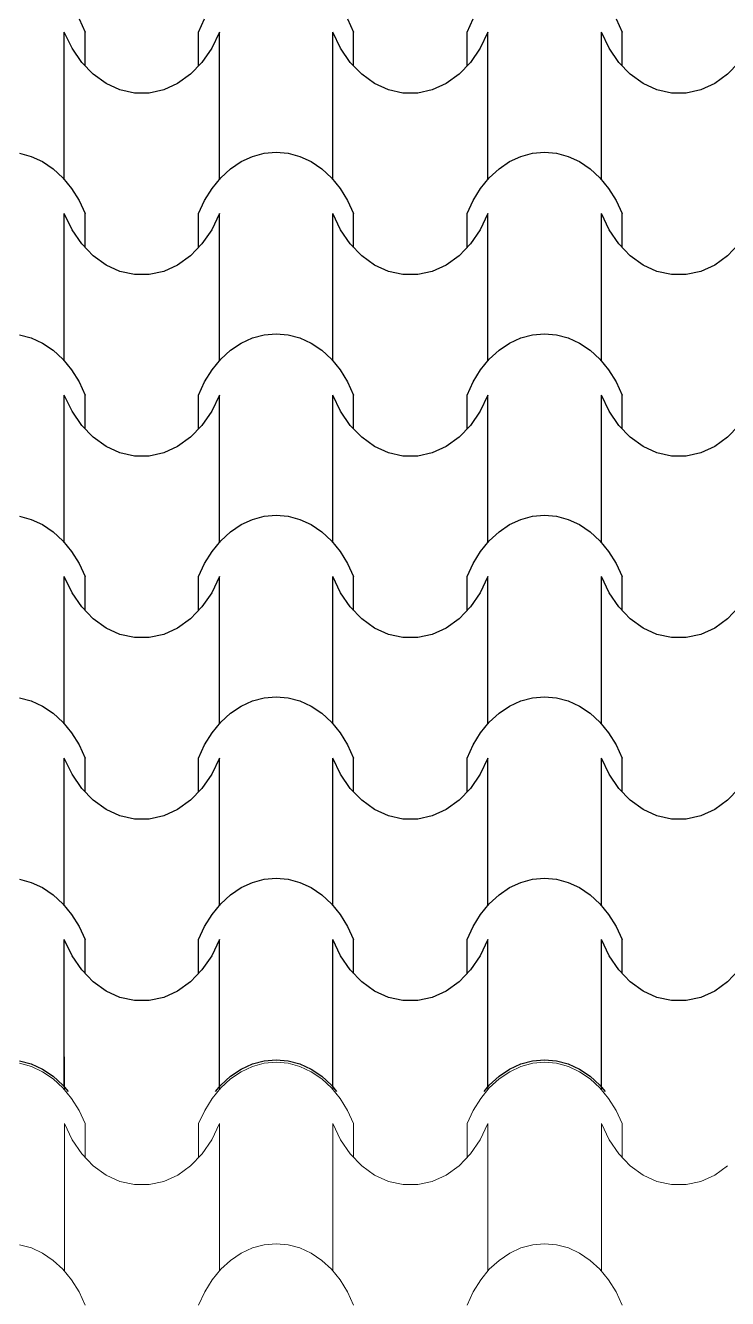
# Model space of a CAD drawing. Header units: millimetres. Extents: x 42452 to 2852333, y -419346 to 834876.
# Drawn here: x 2626026 to 2627793, y 665796 to 668997 of the extents above; entities that cross this region are included whole.
import ezdxf

# ---------------------------------------------------------------- set-up
doc = ezdxf.new("R2010")
doc.units = ezdxf.units.MM
doc.layers.add('M-2 keramitin shtrixi_Ном._пера__21_Pen_No__1', color=7, linetype='Continuous', lineweight=15)
doc.layers.add('memar', color=7, linetype='Continuous', lineweight=25)

# ---------------------------------------------------------------- blocks, each defined once
blk = doc.blocks.new('*X17')
at = {"layer": 'M-2 keramitin shtrixi_Ном._пера__21_Pen_No__1', "color": 7, "linetype": 'Continuous', "lineweight": 15}
for p, q in [((-260215.2, -1353510.1), (-260215.2, -1353428.7)), ((-259825.1, -1353510.1), (-259825.1, -1353428.7)), ((-259539.6, -1353510.1), (-259539.6, -1353428.7)), ((-259149.6, -1353510.1), (-259149.6, -1353428.7)), ((-258864.1, -1353510.1), (-258864.1, -1353428.7)), ((-260327.8, -1353444.6), (-260298.3, -1353452.6)), ((-260298.3, -1353452.6), (-260269.9, -1353465.7)), ((-259770.4, -1353465.7), (-259742, -1353452.6)), ((-259742, -1353452.6), (-259712.5, -1353444.6)), ((-259712.5, -1353444.6), (-259682.4, -1353441.9)), ((-259682.4, -1353441.9), (-259652.3, -1353444.6)), ((-259652.3, -1353444.6), (-259622.8, -1353452.6)), ((-259622.8, -1353452.6), (-259594.4, -1353465.7)), ((-259094.8, -1353465.7), (-259066.4, -1353452.6)), ((-259066.4, -1353452.6), (-259036.9, -1353444.6)), ((-259036.9, -1353444.6), (-259006.8, -1353441.9)), ((-259006.8, -1353441.9), (-258976.7, -1353444.6)), ((-258976.7, -1353444.6), (-258947.2, -1353452.6)), ((-258947.2, -1353452.6), (-258918.8, -1353465.7)), ((-260269.9, -1353465.7), (-260243.3, -1353483.6)), ((-260243.3, -1353483.6), (-260218.8, -1353506.2)), ((-259821.5, -1353506.2), (-259797.1, -1353483.6)), ((-259797.1, -1353483.6), (-259770.4, -1353465.7)), ((-259594.4, -1353465.7), (-259567.7, -1353483.6)), ((-259567.7, -1353483.6), (-259543.2, -1353506.2)), ((-259146, -1353506.2), (-259121.5, -1353483.6)), ((-259121.5, -1353483.6), (-259094.8, -1353465.7)), ((-258918.8, -1353465.7), (-258892.1, -1353483.6)), ((-258892.1, -1353483.6), (-258867.6, -1353506.2)), ((-260218.8, -1353506.2), (-260196.9, -1353532.8)), ((-259843.4, -1353532.8), (-259821.5, -1353506.2)), ((-259543.2, -1353506.2), (-259521.4, -1353532.8)), ((-259167.8, -1353532.8), (-259146, -1353506.2)), ((-258867.6, -1353506.2), (-258845.8, -1353532.8)), ((-260196.9, -1353532.8), (-260178.2, -1353563)), ((-259862.1, -1353563), (-259843.4, -1353532.8)), ((-259521.4, -1353532.8), (-259502.6, -1353563)), ((-259186.5, -1353563), (-259167.8, -1353532.8)), ((-258845.8, -1353532.8), (-258827.1, -1353563)), ((-260178.2, -1353563), (-260162.9, -1353596.3)), ((-259877.4, -1353596.3), (-259862.1, -1353563)), ((-259502.6, -1353563), (-259487.4, -1353596.3)), ((-259201.8, -1353596.3), (-259186.5, -1353563)), ((-258827.1, -1353563), (-258811.8, -1353596.3)), ((-260215.2, -1353781.3), (-260215.2, -1353596.3)), ((-260195.9, -1353636.8), (-260215.2, -1353596.3)), ((-260162.9, -1353681.3), (-260162.9, -1353596.3)), ((-259877.4, -1353681.3), (-259877.4, -1353596.3)), ((-259825.1, -1353596.3), (-259844.5, -1353636.8)), ((-259825.1, -1353781.3), (-259825.1, -1353596.3)), ((-259539.6, -1353781.3), (-259539.6, -1353596.3)), ((-259520.3, -1353636.8), (-259539.6, -1353596.3)), ((-259487.4, -1353681.3), (-259487.4, -1353596.3)), ((-259201.8, -1353681.3), (-259201.8, -1353596.3)), ((-259149.6, -1353596.3), (-259168.9, -1353636.8)), ((-259149.6, -1353781.3), (-259149.6, -1353596.3)), ((-258864.1, -1353781.3), (-258864.1, -1353596.3)), ((-258844.7, -1353636.8), (-258864.1, -1353596.3)), ((-258811.8, -1353681.3), (-258811.8, -1353596.3)), ((-260171.4, -1353672.5), (-260195.9, -1353636.8)), ((-259844.5, -1353636.8), (-259868.9, -1353672.5)), ((-259495.9, -1353672.5), (-259520.3, -1353636.8)), ((-259168.9, -1353636.8), (-259193.3, -1353672.5)), ((-258820.3, -1353672.5), (-258844.7, -1353636.8)), ((-260142.6, -1353702.4), (-260171.4, -1353672.5)), ((-259868.9, -1353672.5), (-259897.7, -1353702.4)), ((-259467.1, -1353702.4), (-259495.9, -1353672.5)), ((-259193.3, -1353672.5), (-259222.1, -1353702.4)), ((-258791.5, -1353702.4), (-258820.3, -1353672.5)), ((-260110.3, -1353725.6), (-260142.6, -1353702.4)), ((-259897.7, -1353702.4), (-259930, -1353725.6)), ((-259434.7, -1353725.6), (-259467.1, -1353702.4)), ((-259222.1, -1353702.4), (-259254.5, -1353725.6)), ((-258759.1, -1353725.6), (-258791.5, -1353702.4)), ((-258546.6, -1353702.4), (-258578.9, -1353725.6)), ((-260075.3, -1353741.5), (-260110.3, -1353725.6)), ((-260038.7, -1353749.6), (-260075.3, -1353741.5)), ((-260020.2, -1353749.6), (-260038.7, -1353749.6)), ((-260001.6, -1353749.6), (-260020.2, -1353749.6)), ((-259965, -1353741.5), (-260001.6, -1353749.6)), ((-259930, -1353725.6), (-259965, -1353741.5)), ((-259399.7, -1353741.5), (-259434.7, -1353725.6)), ((-259363.2, -1353749.6), (-259399.7, -1353741.5)), ((-259344.6, -1353749.6), (-259363.2, -1353749.6)), ((-259326, -1353749.6), (-259344.6, -1353749.6)), ((-259289.5, -1353741.5), (-259326, -1353749.6)), ((-259254.5, -1353725.6), (-259289.5, -1353741.5)), ((-258724.2, -1353741.5), (-258759.1, -1353725.6)), ((-258687.6, -1353749.6), (-258724.2, -1353741.5)), ((-258669, -1353749.6), (-258687.6, -1353749.6)), ((-258650.5, -1353749.6), (-258669, -1353749.6)), ((-258613.9, -1353741.5), (-258650.5, -1353749.6)), ((-258578.9, -1353725.6), (-258613.9, -1353741.5)), ((-260215.2, -1353966.4), (-260215.2, -1353781.3)), ((-259825.1, -1353966.4), (-259825.1, -1353781.3)), ((-259539.6, -1353966.4), (-259539.6, -1353781.3)), ((-259149.6, -1353966.4), (-259149.6, -1353781.3)), ((-258864.1, -1353966.4), (-258864.1, -1353781.3)), ((-260327.8, -1353901), (-260298.3, -1353908.9)), ((-260298.3, -1353908.9), (-260269.9, -1353922)), ((-259770.4, -1353922), (-259742, -1353908.9)), ((-259742, -1353908.9), (-259712.5, -1353901)), ((-259712.5, -1353901), (-259682.4, -1353898.3)), ((-259682.4, -1353898.3), (-259652.3, -1353901)), ((-259652.3, -1353901), (-259622.8, -1353908.9)), ((-259622.8, -1353908.9), (-259594.4, -1353922)), ((-259094.8, -1353922), (-259066.4, -1353908.9)), ((-259066.4, -1353908.9), (-259036.9, -1353901)), ((-259036.9, -1353901), (-259006.8, -1353898.3)), ((-259006.8, -1353898.3), (-258976.7, -1353901)), ((-258976.7, -1353901), (-258947.2, -1353908.9)), ((-258947.2, -1353908.9), (-258918.8, -1353922)), ((-260269.9, -1353922), (-260243.3, -1353940)), ((-260243.3, -1353940), (-260218.8, -1353962.5)), ((-259821.5, -1353962.5), (-259797.1, -1353940)), ((-259797.1, -1353940), (-259770.4, -1353922)), ((-259594.4, -1353922), (-259567.7, -1353940)), ((-259567.7, -1353940), (-259543.2, -1353962.5)), ((-259146, -1353962.5), (-259121.5, -1353940)), ((-259121.5, -1353940), (-259094.8, -1353922)), ((-258918.8, -1353922), (-258892.1, -1353940)), ((-258892.1, -1353940), (-258867.6, -1353962.5)), ((-260218.8, -1353962.5), (-260196.9, -1353989.1)), ((-259843.4, -1353989.1), (-259821.5, -1353962.5)), ((-259543.2, -1353962.5), (-259521.4, -1353989.1)), ((-259167.8, -1353989.1), (-259146, -1353962.5)), ((-258867.6, -1353962.5), (-258845.8, -1353989.1)), ((-260196.9, -1353989.1), (-260178.2, -1354019.4)), ((-259862.1, -1354019.4), (-259843.4, -1353989.1)), ((-259521.4, -1353989.1), (-259502.6, -1354019.4)), ((-259186.5, -1354019.4), (-259167.8, -1353989.1)), ((-258845.8, -1353989.1), (-258827.1, -1354019.4)), ((-260178.2, -1354019.4), (-260162.9, -1354052.6)), ((-259877.4, -1354052.6), (-259862.1, -1354019.4)), ((-259502.6, -1354019.4), (-259487.4, -1354052.6)), ((-259201.8, -1354052.6), (-259186.5, -1354019.4)), ((-258827.1, -1354019.4), (-258811.8, -1354052.6))]:
    blk.add_line(p, q, dxfattribs=at)
blk = doc.blocks.new('Fill_2')
at = {"layer": 'M-2 keramitin shtrixi_Ном._пера__21_Pen_No__1', "color": 7, "linetype": 'Continuous', "lineweight": 15}
blk.add_blockref('*X17', (0, 0), dxfattribs=at)

msp = doc.modelspace()

# ---------------------------------------------------------------- linework, layer by layer
at = {"layer": 'memar', "color": 7, "linetype": 'Continuous', "lineweight": 25}
for p, q in [((2626161.19582, 669013.49879), (2626176.48524, 668980.25476)), ((2626462.01027, 668980.25476), (2626477.29969, 669013.49879)), ((2626836.75531, 669013.49879), (2626852.04473, 668980.25476)), ((2627137.56977, 668980.25476), (2627152.85919, 669013.49879)), ((2627512.31481, 669013.49879), (2627527.60422, 668980.25476)), ((2626124.23053, 668795.18107), (2626124.23053, 668980.25476)), ((2626143.54969, 668939.74556), (2626124.23053, 668980.25476)), ((2626176.48524, 668895.17076), (2626176.48524, 668980.25476)), ((2626462.01027, 668895.17076), (2626462.01027, 668980.25476)), ((2626514.26498, 668980.25476), (2626494.94582, 668939.74556)), ((2626514.26498, 668795.18107), (2626514.26498, 668980.25476)), ((2626799.79002, 668795.18107), (2626799.79002, 668980.25476)), ((2626819.10919, 668939.74556), (2626799.79002, 668980.25476)), ((2626852.04473, 668895.17076), (2626852.04473, 668980.25476)), ((2627137.56977, 668895.17076), (2627137.56977, 668980.25476)), ((2627189.82448, 668980.25476), (2627170.50531, 668939.74556)), ((2627189.82448, 668795.18107), (2627189.82448, 668980.25476)), ((2627475.34952, 668795.18107), (2627475.34952, 668980.25476)), ((2627494.66868, 668939.74556), (2627475.34952, 668980.25476)), ((2627527.60422, 668895.17076), (2627527.60422, 668980.25476)), ((2626167.96743, 668904.01562), (2626143.54969, 668939.74556)), ((2626494.94582, 668939.74556), (2626470.52808, 668904.01562)), ((2626843.52692, 668904.01562), (2626819.10919, 668939.74556)), ((2627170.50531, 668939.74556), (2627146.08758, 668904.01562)), ((2627519.08641, 668904.01562), (2627494.66868, 668939.74556)), ((2626196.77515, 668874.1018), (2626167.96743, 668904.01562)), ((2626470.52808, 668904.01562), (2626441.72036, 668874.1018)), ((2626872.33465, 668874.1018), (2626843.52692, 668904.01562)), ((2627146.08758, 668904.01562), (2627117.27985, 668874.1018)), ((2627547.89414, 668874.1018), (2627519.08641, 668904.01562)), ((2627821.64707, 668904.01562), (2627792.83934, 668874.1018)), ((2626229.13691, 668850.87215), (2626196.77515, 668874.1018)), ((2626264.11358, 668835.00078), (2626229.13691, 668850.87215)), ((2626409.3586, 668850.87215), (2626374.38193, 668835.00078)), ((2626441.72036, 668874.1018), (2626409.3586, 668850.87215)), ((2626904.6964, 668850.87215), (2626872.33465, 668874.1018)), ((2626939.67308, 668835.00078), (2626904.6964, 668850.87215)), ((2627084.9181, 668850.87215), (2627049.94142, 668835.00078)), ((2627117.27985, 668874.1018), (2627084.9181, 668850.87215)), ((2627580.2559, 668850.87215), (2627547.89414, 668874.1018)), ((2627615.23257, 668835.00078), (2627580.2559, 668850.87215)), ((2627760.47759, 668850.87215), (2627725.50092, 668835.00078)), ((2627792.83934, 668874.1018), (2627760.47759, 668850.87215)), ((2626300.69019, 668826.94826), (2626264.11358, 668835.00078)), ((2626319.24776, 668826.94826), (2626300.69019, 668826.94826)), ((2626337.80532, 668826.94826), (2626319.24776, 668826.94826)), ((2626374.38193, 668835.00078), (2626337.80532, 668826.94826)), ((2626976.24968, 668826.94826), (2626939.67308, 668835.00078)), ((2626994.80725, 668826.94826), (2626976.24968, 668826.94826)), ((2627013.36481, 668826.94826), (2626994.80725, 668826.94826)), ((2627049.94142, 668835.00078), (2627013.36481, 668826.94826)), ((2627651.80918, 668826.94826), (2627615.23257, 668835.00078)), ((2627670.36674, 668826.94826), (2627651.80918, 668826.94826)), ((2627688.92431, 668826.94826), (2627670.36674, 668826.94826)), ((2627725.50092, 668835.00078), (2627688.92431, 668826.94826)), ((2626124.23053, 668610.10739), (2626124.23053, 668795.18107)), ((2626514.26498, 668610.10739), (2626514.26498, 668795.18107)), ((2626799.79002, 668610.10739), (2626799.79002, 668795.18107)), ((2627189.82448, 668610.10739), (2627189.82448, 668795.18107)), ((2627475.34952, 668610.10739), (2627475.34952, 668795.18107)), ((2626011.56409, 668675.55514), (2626041.08315, 668667.59677)), ((2626041.08315, 668667.59677), (2626069.45921, 668654.50245)), ((2626069.45921, 668654.50245), (2626096.14824, 668636.52326)), ((2626542.34727, 668636.52326), (2626569.0363, 668654.50245)), ((2626569.0363, 668654.50245), (2626597.41236, 668667.59677)), ((2626597.41236, 668667.59677), (2626626.93142, 668675.55514)), ((2626626.93142, 668675.55514), (2626657.0275, 668678.225)), ((2626657.0275, 668678.225), (2626687.12359, 668675.55514)), ((2626687.12359, 668675.55514), (2626716.64264, 668667.59677)), ((2626716.64264, 668667.59677), (2626745.01871, 668654.50245)), ((2626745.01871, 668654.50245), (2626771.70773, 668636.52326)), ((2627217.90677, 668636.52326), (2627244.59579, 668654.50245)), ((2627244.59579, 668654.50245), (2627272.97186, 668667.59677)), ((2627272.97186, 668667.59677), (2627302.49091, 668675.55514)), ((2627302.49091, 668675.55514), (2627332.587, 668678.225)), ((2627332.587, 668678.225), (2627362.68308, 668675.55514)), ((2627362.68308, 668675.55514), (2627392.20214, 668667.59677)), ((2627392.20214, 668667.59677), (2627420.5782, 668654.50245)), ((2627420.5782, 668654.50245), (2627447.26723, 668636.52326)), ((2626096.14824, 668636.52326), (2626120.63852, 668614.00389)), ((2626517.85699, 668614.00389), (2626542.34727, 668636.52326)), ((2626771.70773, 668636.52326), (2626796.19801, 668614.00389)), ((2627193.41648, 668614.00389), (2627217.90677, 668636.52326)), ((2627447.26723, 668636.52326), (2627471.75751, 668614.00389)), ((2626120.63852, 668614.00389), (2626142.46051, 668587.37611)), ((2626142.46051, 668587.37611), (2626161.19582, 668557.15045)), ((2626477.29969, 668557.15045), (2626496.035, 668587.37611)), ((2626496.035, 668587.37611), (2626517.85699, 668614.00389)), ((2626796.19801, 668614.00389), (2626818.02, 668587.37611)), ((2626818.02, 668587.37611), (2626836.75531, 668557.15045)), ((2627152.85919, 668557.15045), (2627171.59449, 668587.37611)), ((2627171.59449, 668587.37611), (2627193.41648, 668614.00389)), ((2627471.75751, 668614.00389), (2627493.5795, 668587.37611)), ((2627493.5795, 668587.37611), (2627512.31481, 668557.15045)), ((2626161.19582, 668557.15045), (2626176.48524, 668523.90642)), ((2626462.01027, 668523.90642), (2626477.29969, 668557.15045)), ((2626836.75531, 668557.15045), (2626852.04473, 668523.90642)), ((2627137.56977, 668523.90642), (2627152.85919, 668557.15045)), ((2627512.31481, 668557.15045), (2627527.60422, 668523.90642)), ((2626124.23053, 668338.83274), (2626124.23053, 668523.90642)), ((2626143.54969, 668483.39722), (2626124.23053, 668523.90642)), ((2626176.48524, 668438.82243), (2626176.48524, 668523.90642)), ((2626462.01027, 668438.82243), (2626462.01027, 668523.90642)), ((2626514.26498, 668523.90642), (2626494.94582, 668483.39722)), ((2626514.26498, 668338.83274), (2626514.26498, 668523.90642)), ((2626799.79002, 668338.83274), (2626799.79002, 668523.90642)), ((2626819.10919, 668483.39722), (2626799.79002, 668523.90642)), ((2626852.04473, 668438.82243), (2626852.04473, 668523.90642)), ((2627137.56977, 668438.82243), (2627137.56977, 668523.90642)), ((2627189.82448, 668523.90642), (2627170.50531, 668483.39722)), ((2627189.82448, 668338.83274), (2627189.82448, 668523.90642)), ((2627475.34952, 668338.83274), (2627475.34952, 668523.90642)), ((2627494.66868, 668483.39722), (2627475.34952, 668523.90642)), ((2627527.60422, 668438.82243), (2627527.60422, 668523.90642)), ((2626167.96743, 668447.66729), (2626143.54969, 668483.39722)), ((2626494.94582, 668483.39722), (2626470.52808, 668447.66729)), ((2626843.52692, 668447.66729), (2626819.10919, 668483.39722)), ((2627170.50531, 668483.39722), (2627146.08758, 668447.66729)), ((2627519.08641, 668447.66729), (2627494.66868, 668483.39722)), ((2626196.77515, 668417.75346), (2626167.96743, 668447.66729)), ((2626470.52808, 668447.66729), (2626441.72036, 668417.75346)), ((2626872.33465, 668417.75346), (2626843.52692, 668447.66729)), ((2627146.08758, 668447.66729), (2627117.27985, 668417.75346)), ((2627547.89414, 668417.75346), (2627519.08641, 668447.66729)), ((2627821.64707, 668447.66729), (2627792.83934, 668417.75346)), ((2626229.13691, 668394.52381), (2626196.77515, 668417.75346)), ((2626264.11358, 668378.65244), (2626229.13691, 668394.52381)), ((2626409.3586, 668394.52381), (2626374.38193, 668378.65244)), ((2626441.72036, 668417.75346), (2626409.3586, 668394.52381)), ((2626904.6964, 668394.52381), (2626872.33465, 668417.75346)), ((2626939.67308, 668378.65244), (2626904.6964, 668394.52381)), ((2627084.9181, 668394.52381), (2627049.94142, 668378.65244)), ((2627117.27985, 668417.75346), (2627084.9181, 668394.52381)), ((2627580.2559, 668394.52381), (2627547.89414, 668417.75346)), ((2627615.23257, 668378.65244), (2627580.2559, 668394.52381)), ((2627760.47759, 668394.52381), (2627725.50092, 668378.65244)), ((2627792.83934, 668417.75346), (2627760.47759, 668394.52381)), ((2626300.69019, 668370.59992), (2626264.11358, 668378.65244)), ((2626319.24776, 668370.59992), (2626300.69019, 668370.59992)), ((2626337.80532, 668370.59992), (2626319.24776, 668370.59992)), ((2626374.38193, 668378.65244), (2626337.80532, 668370.59992)), ((2626976.24968, 668370.59992), (2626939.67308, 668378.65244)), ((2626994.80725, 668370.59992), (2626976.24968, 668370.59992)), ((2627013.36481, 668370.59992), (2626994.80725, 668370.59992)), ((2627049.94142, 668378.65244), (2627013.36481, 668370.59992)), ((2627651.80918, 668370.59992), (2627615.23257, 668378.65244)), ((2627670.36674, 668370.59992), (2627651.80918, 668370.59992)), ((2627688.92431, 668370.59992), (2627670.36674, 668370.59992)), ((2627725.50092, 668378.65244), (2627688.92431, 668370.59992)), ((2626124.23053, 668153.75905), (2626124.23053, 668338.83274)), ((2626514.26498, 668153.75905), (2626514.26498, 668338.83274)), ((2626799.79002, 668153.75905), (2626799.79002, 668338.83274)), ((2627189.82448, 668153.75905), (2627189.82448, 668338.83274)), ((2627475.34952, 668153.75905), (2627475.34952, 668338.83274)), ((2626011.56409, 668219.20681), (2626041.08315, 668211.24843)), ((2626041.08315, 668211.24843), (2626069.45921, 668198.15412)), ((2626569.0363, 668198.15412), (2626597.41236, 668211.24843)), ((2626597.41236, 668211.24843), (2626626.93142, 668219.20681)), ((2626626.93142, 668219.20681), (2626657.0275, 668221.87666)), ((2626657.0275, 668221.87666), (2626687.12359, 668219.20681)), ((2626687.12359, 668219.20681), (2626716.64264, 668211.24843)), ((2626716.64264, 668211.24843), (2626745.01871, 668198.15412)), ((2627244.59579, 668198.15412), (2627272.97186, 668211.24843)), ((2627272.97186, 668211.24843), (2627302.49091, 668219.20681)), ((2627302.49091, 668219.20681), (2627332.587, 668221.87666)), ((2627332.587, 668221.87666), (2627362.68308, 668219.20681)), ((2627362.68308, 668219.20681), (2627392.20214, 668211.24843)), ((2627392.20214, 668211.24843), (2627420.5782, 668198.15412)), ((2626069.45921, 668198.15412), (2626096.14824, 668180.17492)), ((2626096.14824, 668180.17492), (2626120.63852, 668157.65555)), ((2626517.85699, 668157.65555), (2626542.34727, 668180.17492)), ((2626542.34727, 668180.17492), (2626569.0363, 668198.15412)), ((2626745.01871, 668198.15412), (2626771.70773, 668180.17492)), ((2626771.70773, 668180.17492), (2626796.19801, 668157.65555)), ((2627193.41648, 668157.65555), (2627217.90677, 668180.17492)), ((2627217.90677, 668180.17492), (2627244.59579, 668198.15412)), ((2627420.5782, 668198.15412), (2627447.26723, 668180.17492)), ((2627447.26723, 668180.17492), (2627471.75751, 668157.65555)), ((2626120.63852, 668157.65555), (2626142.46051, 668131.02777)), ((2626496.035, 668131.02777), (2626517.85699, 668157.65555)), ((2626796.19801, 668157.65555), (2626818.02, 668131.02777)), ((2627171.59449, 668131.02777), (2627193.41648, 668157.65555)), ((2627471.75751, 668157.65555), (2627493.5795, 668131.02777)), ((2626142.46051, 668131.02777), (2626161.19582, 668100.80211)), ((2626477.29969, 668100.80211), (2626496.035, 668131.02777)), ((2626818.02, 668131.02777), (2626836.75531, 668100.80211)), ((2627152.85919, 668100.80211), (2627171.59449, 668131.02777)), ((2627493.5795, 668131.02777), (2627512.31481, 668100.80211)), ((2626161.19582, 668100.80211), (2626176.48524, 668067.55809)), ((2626462.01027, 668067.55809), (2626477.29969, 668100.80211)), ((2626836.75531, 668100.80211), (2626852.04473, 668067.55809)), ((2627137.56977, 668067.55809), (2627152.85919, 668100.80211)), ((2627512.31481, 668100.80211), (2627527.60422, 668067.55809)), ((2626124.23053, 667882.4844), (2626124.23053, 668067.55809)), ((2626143.54969, 668027.04888), (2626124.23053, 668067.55809)), ((2626176.48524, 667982.47409), (2626176.48524, 668067.55809)), ((2626462.01027, 667982.47409), (2626462.01027, 668067.55809)), ((2626514.26498, 668067.55809), (2626494.94582, 668027.04888)), ((2626514.26498, 667882.4844), (2626514.26498, 668067.55809)), ((2626799.79002, 667882.4844), (2626799.79002, 668067.55809)), ((2626819.10919, 668027.04888), (2626799.79002, 668067.55809)), ((2626852.04473, 667982.47409), (2626852.04473, 668067.55809)), ((2627137.56977, 667982.47409), (2627137.56977, 668067.55809)), ((2627189.82448, 668067.55809), (2627170.50531, 668027.04888)), ((2627189.82448, 667882.4844), (2627189.82448, 668067.55809)), ((2627475.34952, 667882.4844), (2627475.34952, 668067.55809)), ((2627494.66868, 668027.04888), (2627475.34952, 668067.55809)), ((2627527.60422, 667982.47409), (2627527.60422, 668067.55809)), ((2626167.96743, 667991.31895), (2626143.54969, 668027.04888)), ((2626494.94582, 668027.04888), (2626470.52808, 667991.31895)), ((2626843.52692, 667991.31895), (2626819.10919, 668027.04888)), ((2627170.50531, 668027.04888), (2627146.08758, 667991.31895)), ((2627519.08641, 667991.31895), (2627494.66868, 668027.04888)), ((2626196.77515, 667961.40512), (2626167.96743, 667991.31895)), ((2626470.52808, 667991.31895), (2626441.72036, 667961.40512)), ((2626872.33465, 667961.40512), (2626843.52692, 667991.31895)), ((2627146.08758, 667991.31895), (2627117.27985, 667961.40512)), ((2627547.89414, 667961.40512), (2627519.08641, 667991.31895)), ((2627821.64707, 667991.31895), (2627792.83934, 667961.40512)), ((2626229.13691, 667938.17548), (2626196.77515, 667961.40512)), ((2626441.72036, 667961.40512), (2626409.3586, 667938.17548)), ((2626904.6964, 667938.17548), (2626872.33465, 667961.40512)), ((2627117.27985, 667961.40512), (2627084.9181, 667938.17548)), ((2627580.2559, 667938.17548), (2627547.89414, 667961.40512)), ((2627792.83934, 667961.40512), (2627760.47759, 667938.17548)), ((2626264.11358, 667922.30411), (2626229.13691, 667938.17548)), ((2626300.69019, 667914.25158), (2626264.11358, 667922.30411)), ((2626319.24776, 667914.25158), (2626300.69019, 667914.25158)), ((2626337.80532, 667914.25158), (2626319.24776, 667914.25158)), ((2626374.38193, 667922.30411), (2626337.80532, 667914.25158)), ((2626409.3586, 667938.17548), (2626374.38193, 667922.30411)), ((2626939.67308, 667922.30411), (2626904.6964, 667938.17548)), ((2626976.24968, 667914.25158), (2626939.67308, 667922.30411)), ((2626994.80725, 667914.25158), (2626976.24968, 667914.25158)), ((2627013.36481, 667914.25158), (2626994.80725, 667914.25158)), ((2627049.94142, 667922.30411), (2627013.36481, 667914.25158)), ((2627084.9181, 667938.17548), (2627049.94142, 667922.30411)), ((2627615.23257, 667922.30411), (2627580.2559, 667938.17548)), ((2627651.80918, 667914.25158), (2627615.23257, 667922.30411)), ((2627670.36674, 667914.25158), (2627651.80918, 667914.25158)), ((2627688.92431, 667914.25158), (2627670.36674, 667914.25158)), ((2627725.50092, 667922.30411), (2627688.92431, 667914.25158)), ((2627760.47759, 667938.17548), (2627725.50092, 667922.30411)), ((2626124.23053, 667697.41071), (2626124.23053, 667882.4844)), ((2626514.26498, 667697.41071), (2626514.26498, 667882.4844)), ((2626799.79002, 667697.41071), (2626799.79002, 667882.4844)), ((2627189.82448, 667697.41071), (2627189.82448, 667882.4844)), ((2627475.34952, 667697.41071), (2627475.34952, 667882.4844)), ((2626011.56409, 667762.85847), (2626041.08315, 667754.90009)), ((2626041.08315, 667754.90009), (2626069.45921, 667741.80578)), ((2626569.0363, 667741.80578), (2626597.41236, 667754.90009)), ((2626597.41236, 667754.90009), (2626626.93142, 667762.85847)), ((2626626.93142, 667762.85847), (2626657.0275, 667765.52833)), ((2626657.0275, 667765.52833), (2626687.12359, 667762.85847)), ((2626687.12359, 667762.85847), (2626716.64264, 667754.90009)), ((2626716.64264, 667754.90009), (2626745.01871, 667741.80578)), ((2627244.59579, 667741.80578), (2627272.97186, 667754.90009)), ((2627272.97186, 667754.90009), (2627302.49091, 667762.85847)), ((2627302.49091, 667762.85847), (2627332.587, 667765.52833)), ((2627332.587, 667765.52833), (2627362.68308, 667762.85847)), ((2627362.68308, 667762.85847), (2627392.20214, 667754.90009)), ((2627392.20214, 667754.90009), (2627420.5782, 667741.80578)), ((2626069.45921, 667741.80578), (2626096.14824, 667723.82658)), ((2626096.14824, 667723.82658), (2626120.63852, 667701.30721)), ((2626517.85699, 667701.30721), (2626542.34727, 667723.82658)), ((2626542.34727, 667723.82658), (2626569.0363, 667741.80578)), ((2626745.01871, 667741.80578), (2626771.70773, 667723.82658)), ((2626771.70773, 667723.82658), (2626796.19801, 667701.30721)), ((2627193.41648, 667701.30721), (2627217.90677, 667723.82658)), ((2627217.90677, 667723.82658), (2627244.59579, 667741.80578)), ((2627420.5782, 667741.80578), (2627447.26723, 667723.82658)), ((2627447.26723, 667723.82658), (2627471.75751, 667701.30721)), ((2626120.63852, 667701.30721), (2626142.46051, 667674.67944)), ((2626496.035, 667674.67944), (2626517.85699, 667701.30721)), ((2626796.19801, 667701.30721), (2626818.02, 667674.67944)), ((2627171.59449, 667674.67944), (2627193.41648, 667701.30721)), ((2627471.75751, 667701.30721), (2627493.5795, 667674.67944)), ((2626142.46051, 667674.67944), (2626161.19582, 667644.45378)), ((2626477.29969, 667644.45378), (2626496.035, 667674.67944)), ((2626818.02, 667674.67944), (2626836.75531, 667644.45378)), ((2627152.85919, 667644.45378), (2627171.59449, 667674.67944)), ((2627493.5795, 667674.67944), (2627512.31481, 667644.45378)), ((2626161.19582, 667644.45378), (2626176.48524, 667611.20975)), ((2626462.01027, 667611.20975), (2626477.29969, 667644.45378)), ((2626836.75531, 667644.45378), (2626852.04473, 667611.20975)), ((2627137.56977, 667611.20975), (2627152.85919, 667644.45378)), ((2627512.31481, 667644.45378), (2627527.60422, 667611.20975)), ((2626124.23053, 667426.13606), (2626124.23053, 667611.20975)), ((2626143.54969, 667570.70055), (2626124.23053, 667611.20975)), ((2626176.48524, 667526.12575), (2626176.48524, 667611.20975)), ((2626462.01027, 667526.12575), (2626462.01027, 667611.20975)), ((2626514.26498, 667611.20975), (2626494.94582, 667570.70055)), ((2626514.26498, 667426.13606), (2626514.26498, 667611.20975)), ((2626799.79002, 667426.13606), (2626799.79002, 667611.20975)), ((2626819.10919, 667570.70055), (2626799.79002, 667611.20975)), ((2626852.04473, 667526.12575), (2626852.04473, 667611.20975)), ((2627137.56977, 667526.12575), (2627137.56977, 667611.20975)), ((2627189.82448, 667611.20975), (2627170.50531, 667570.70055)), ((2627189.82448, 667426.13606), (2627189.82448, 667611.20975)), ((2627475.34952, 667426.13606), (2627475.34952, 667611.20975)), ((2627494.66868, 667570.70055), (2627475.34952, 667611.20975)), ((2627527.60422, 667526.12575), (2627527.60422, 667611.20975)), ((2626167.96743, 667534.97061), (2626143.54969, 667570.70055)), ((2626494.94582, 667570.70055), (2626470.52808, 667534.97061)), ((2626843.52692, 667534.97061), (2626819.10919, 667570.70055)), ((2627170.50531, 667570.70055), (2627146.08758, 667534.97061)), ((2627519.08641, 667534.97061), (2627494.66868, 667570.70055)), ((2626196.77515, 667505.05679), (2626167.96743, 667534.97061)), ((2626470.52808, 667534.97061), (2626441.72036, 667505.05679)), ((2626872.33465, 667505.05679), (2626843.52692, 667534.97061)), ((2627146.08758, 667534.97061), (2627117.27985, 667505.05679)), ((2627547.89414, 667505.05679), (2627519.08641, 667534.97061)), ((2627821.64707, 667534.97061), (2627792.83934, 667505.05679)), ((2626229.13691, 667481.82714), (2626196.77515, 667505.05679)), ((2626441.72036, 667505.05679), (2626409.3586, 667481.82714)), ((2626904.6964, 667481.82714), (2626872.33465, 667505.05679)), ((2627117.27985, 667505.05679), (2627084.9181, 667481.82714)), ((2627580.2559, 667481.82714), (2627547.89414, 667505.05679)), ((2627792.83934, 667505.05679), (2627760.47759, 667481.82714)), ((2626264.11358, 667465.95577), (2626229.13691, 667481.82714)), ((2626300.69019, 667457.90325), (2626264.11358, 667465.95577)), ((2626374.38193, 667465.95577), (2626337.80532, 667457.90325)), ((2626409.3586, 667481.82714), (2626374.38193, 667465.95577)), ((2626939.67308, 667465.95577), (2626904.6964, 667481.82714)), ((2626976.24968, 667457.90325), (2626939.67308, 667465.95577)), ((2627049.94142, 667465.95577), (2627013.36481, 667457.90325)), ((2627084.9181, 667481.82714), (2627049.94142, 667465.95577)), ((2627615.23257, 667465.95577), (2627580.2559, 667481.82714)), ((2627651.80918, 667457.90325), (2627615.23257, 667465.95577)), ((2627725.50092, 667465.95577), (2627688.92431, 667457.90325)), ((2627760.47759, 667481.82714), (2627725.50092, 667465.95577)), ((2626319.24776, 667457.90325), (2626300.69019, 667457.90325)), ((2626337.80532, 667457.90325), (2626319.24776, 667457.90325)), ((2626994.80725, 667457.90325), (2626976.24968, 667457.90325)), ((2627013.36481, 667457.90325), (2626994.80725, 667457.90325)), ((2627670.36674, 667457.90325), (2627651.80918, 667457.90325)), ((2627688.92431, 667457.90325), (2627670.36674, 667457.90325)), ((2626124.23053, 667241.06238), (2626124.23053, 667426.13606)), ((2626514.26498, 667241.06238), (2626514.26498, 667426.13606)), ((2626799.79002, 667241.06238), (2626799.79002, 667426.13606)), ((2627189.82448, 667241.06238), (2627189.82448, 667426.13606)), ((2627475.34952, 667241.06238), (2627475.34952, 667426.13606)), ((2626011.56409, 667306.51013), (2626041.08315, 667298.55176)), ((2626597.41236, 667298.55176), (2626626.93142, 667306.51013)), ((2626626.93142, 667306.51013), (2626657.0275, 667309.17999)), ((2626657.0275, 667309.17999), (2626687.12359, 667306.51013)), ((2626687.12359, 667306.51013), (2626716.64264, 667298.55176)), ((2627272.97186, 667298.55176), (2627302.49091, 667306.51013)), ((2627302.49091, 667306.51013), (2627332.587, 667309.17999)), ((2627332.587, 667309.17999), (2627362.68308, 667306.51013)), ((2627362.68308, 667306.51013), (2627392.20214, 667298.55176)), ((2626041.08315, 667298.55176), (2626069.45921, 667285.45744)), ((2626069.45921, 667285.45744), (2626096.14824, 667267.47824)), ((2626542.34727, 667267.47824), (2626569.0363, 667285.45744)), ((2626569.0363, 667285.45744), (2626597.41236, 667298.55176)), ((2626716.64264, 667298.55176), (2626745.01871, 667285.45744)), ((2626745.01871, 667285.45744), (2626771.70773, 667267.47824)), ((2627217.90677, 667267.47824), (2627244.59579, 667285.45744)), ((2627244.59579, 667285.45744), (2627272.97186, 667298.55176)), ((2627392.20214, 667298.55176), (2627420.5782, 667285.45744)), ((2627420.5782, 667285.45744), (2627447.26723, 667267.47824)), ((2626096.14824, 667267.47824), (2626120.63852, 667244.95888)), ((2626120.63852, 667244.95888), (2626142.46051, 667218.3311)), ((2626496.035, 667218.3311), (2626517.85699, 667244.95888)), ((2626517.85699, 667244.95888), (2626542.34727, 667267.47824)), ((2626771.70773, 667267.47824), (2626796.19801, 667244.95888)), ((2626796.19801, 667244.95888), (2626818.02, 667218.3311)), ((2627171.59449, 667218.3311), (2627193.41648, 667244.95888)), ((2627193.41648, 667244.95888), (2627217.90677, 667267.47824)), ((2627447.26723, 667267.47824), (2627471.75751, 667244.95888)), ((2627471.75751, 667244.95888), (2627493.5795, 667218.3311)), ((2626142.46051, 667218.3311), (2626161.19582, 667188.10544)), ((2626477.29969, 667188.10544), (2626496.035, 667218.3311)), ((2626818.02, 667218.3311), (2626836.75531, 667188.10544)), ((2627152.85919, 667188.10544), (2627171.59449, 667218.3311)), ((2627493.5795, 667218.3311), (2627512.31481, 667188.10544)), ((2626161.19582, 667188.10544), (2626176.48524, 667154.86141)), ((2626462.01027, 667154.86141), (2626477.29969, 667188.10544)), ((2626836.75531, 667188.10544), (2626852.04473, 667154.86141)), ((2627137.56977, 667154.86141), (2627152.85919, 667188.10544)), ((2627512.31481, 667188.10544), (2627527.60422, 667154.86141)), ((2626124.23053, 666969.78772), (2626124.23053, 667154.86141)), ((2626143.54969, 667114.35221), (2626124.23053, 667154.86141)), ((2626176.48524, 667069.77742), (2626176.48524, 667154.86141)), ((2626462.01027, 667069.77742), (2626462.01027, 667154.86141)), ((2626514.26498, 667154.86141), (2626494.94582, 667114.35221)), ((2626514.26498, 666969.78772), (2626514.26498, 667154.86141)), ((2626799.79002, 666969.78772), (2626799.79002, 667154.86141)), ((2626819.10919, 667114.35221), (2626799.79002, 667154.86141)), ((2626852.04473, 667069.77742), (2626852.04473, 667154.86141)), ((2627137.56977, 667069.77742), (2627137.56977, 667154.86141)), ((2627189.82448, 667154.86141), (2627170.50531, 667114.35221)), ((2627189.82448, 666969.78772), (2627189.82448, 667154.86141)), ((2627475.34952, 666969.78772), (2627475.34952, 667154.86141)), ((2627494.66868, 667114.35221), (2627475.34952, 667154.86141)), ((2627527.60422, 667069.77742), (2627527.60422, 667154.86141)), ((2626167.96743, 667078.62228), (2626143.54969, 667114.35221)), ((2626494.94582, 667114.35221), (2626470.52808, 667078.62228)), ((2626843.52692, 667078.62228), (2626819.10919, 667114.35221)), ((2627170.50531, 667114.35221), (2627146.08758, 667078.62228)), ((2627519.08641, 667078.62228), (2627494.66868, 667114.35221)), ((2626196.77515, 667048.70845), (2626167.96743, 667078.62228)), ((2626470.52808, 667078.62228), (2626441.72036, 667048.70845)), ((2626872.33465, 667048.70845), (2626843.52692, 667078.62228)), ((2627146.08758, 667078.62228), (2627117.27985, 667048.70845)), ((2627547.89414, 667048.70845), (2627519.08641, 667078.62228)), ((2627821.64707, 667078.62228), (2627792.83934, 667048.70845)), ((2626229.13691, 667025.4788), (2626196.77515, 667048.70845)), ((2626264.11358, 667009.60743), (2626229.13691, 667025.4788)), ((2626409.3586, 667025.4788), (2626374.38193, 667009.60743)), ((2626441.72036, 667048.70845), (2626409.3586, 667025.4788)), ((2626904.6964, 667025.4788), (2626872.33465, 667048.70845)), ((2626939.67308, 667009.60743), (2626904.6964, 667025.4788)), ((2627084.9181, 667025.4788), (2627049.94142, 667009.60743)), ((2627117.27985, 667048.70845), (2627084.9181, 667025.4788)), ((2627580.2559, 667025.4788), (2627547.89414, 667048.70845)), ((2627615.23257, 667009.60743), (2627580.2559, 667025.4788)), ((2627760.47759, 667025.4788), (2627725.50092, 667009.60743)), ((2627792.83934, 667048.70845), (2627760.47759, 667025.4788)), ((2626300.69019, 667001.55491), (2626264.11358, 667009.60743)), ((2626319.24776, 667001.55491), (2626300.69019, 667001.55491)), ((2626337.80532, 667001.55491), (2626319.24776, 667001.55491)), ((2626374.38193, 667009.60743), (2626337.80532, 667001.55491)), ((2626976.24968, 667001.55491), (2626939.67308, 667009.60743)), ((2626994.80725, 667001.55491), (2626976.24968, 667001.55491)), ((2627013.36481, 667001.55491), (2626994.80725, 667001.55491)), ((2627049.94142, 667009.60743), (2627013.36481, 667001.55491)), ((2627651.80918, 667001.55491), (2627615.23257, 667009.60743)), ((2627670.36674, 667001.55491), (2627651.80918, 667001.55491)), ((2627688.92431, 667001.55491), (2627670.36674, 667001.55491)), ((2627725.50092, 667009.60743), (2627688.92431, 667001.55491)), ((2626124.23053, 666784.71404), (2626124.23053, 666969.78772)), ((2626514.26498, 666784.71404), (2626514.26498, 666969.78772)), ((2626799.79002, 666784.71404), (2626799.79002, 666969.78772)), ((2627189.82448, 666784.71404), (2627189.82448, 666969.78772)), ((2627475.34952, 666784.71404), (2627475.34952, 666969.78772)), ((2626011.56409, 666850.1618), (2626041.08315, 666842.20342)), ((2626041.08315, 666842.20342), (2626069.45921, 666829.1091)), ((2626069.45921, 666829.1091), (2626096.14824, 666811.12991)), ((2626542.34727, 666811.12991), (2626569.0363, 666829.1091)), ((2626569.0363, 666829.1091), (2626597.41236, 666842.20342)), ((2626597.41236, 666842.20342), (2626626.93142, 666850.1618)), ((2626626.93142, 666850.1618), (2626657.0275, 666852.83165)), ((2626657.0275, 666852.83165), (2626687.12359, 666850.1618)), ((2626687.12359, 666850.1618), (2626716.64264, 666842.20342)), ((2626716.64264, 666842.20342), (2626745.01871, 666829.1091)), ((2626745.01871, 666829.1091), (2626771.70773, 666811.12991)), ((2627217.90677, 666811.12991), (2627244.59579, 666829.1091)), ((2627244.59579, 666829.1091), (2627272.97186, 666842.20342)), ((2627272.97186, 666842.20342), (2627302.49091, 666850.1618)), ((2627302.49091, 666850.1618), (2627332.587, 666852.83165)), ((2627332.587, 666852.83165), (2627362.68308, 666850.1618)), ((2627362.68308, 666850.1618), (2627392.20214, 666842.20342)), ((2627392.20214, 666842.20342), (2627420.5782, 666829.1091)), ((2627420.5782, 666829.1091), (2627447.26723, 666811.12991)), ((2626096.14824, 666811.12991), (2626120.63852, 666788.61054)), ((2626517.85699, 666788.61054), (2626542.34727, 666811.12991)), ((2626771.70773, 666811.12991), (2626796.19801, 666788.61054)), ((2627193.41648, 666788.61054), (2627217.90677, 666811.12991)), ((2627447.26723, 666811.12991), (2627471.75751, 666788.61054)), ((2626120.63852, 666788.61054), (2626142.46051, 666761.98276)), ((2626142.46051, 666761.98276), (2626161.19582, 666731.7571)), ((2626477.29969, 666731.7571), (2626496.035, 666761.98276)), ((2626496.035, 666761.98276), (2626517.85699, 666788.61054)), ((2626796.19801, 666788.61054), (2626818.02, 666761.98276)), ((2626818.02, 666761.98276), (2626836.75531, 666731.7571)), ((2627152.85919, 666731.7571), (2627171.59449, 666761.98276)), ((2627171.59449, 666761.98276), (2627193.41648, 666788.61054)), ((2627471.75751, 666788.61054), (2627493.5795, 666761.98276)), ((2627493.5795, 666761.98276), (2627512.31481, 666731.7571)), ((2626161.19582, 666731.7571), (2626176.48524, 666698.51307)), ((2626462.01027, 666698.51307), (2626477.29969, 666731.7571)), ((2626836.75531, 666731.7571), (2626852.04473, 666698.51307)), ((2627137.56977, 666698.51307), (2627152.85919, 666731.7571)), ((2627512.31481, 666731.7571), (2627527.60422, 666698.51307)), ((2626124.23053, 666513.43939), (2626124.23053, 666698.51307)), ((2626143.54969, 666658.00387), (2626124.23053, 666698.51307)), ((2626176.48524, 666613.42908), (2626176.48524, 666698.51307)), ((2626462.01027, 666613.42908), (2626462.01027, 666698.51307)), ((2626514.26498, 666698.51307), (2626494.94582, 666658.00387)), ((2626514.26498, 666513.43939), (2626514.26498, 666698.51307)), ((2626799.79002, 666513.43939), (2626799.79002, 666698.51307)), ((2626819.10919, 666658.00387), (2626799.79002, 666698.51307)), ((2626852.04473, 666613.42908), (2626852.04473, 666698.51307)), ((2627137.56977, 666613.42908), (2627137.56977, 666698.51307)), ((2627189.82448, 666698.51307), (2627170.50531, 666658.00387)), ((2627189.82448, 666513.43939), (2627189.82448, 666698.51307)), ((2627475.34952, 666513.43939), (2627475.34952, 666698.51307)), ((2627494.66868, 666658.00387), (2627475.34952, 666698.51307)), ((2627527.60422, 666613.42908), (2627527.60422, 666698.51307)), ((2626167.96743, 666622.27394), (2626143.54969, 666658.00387)), ((2626494.94582, 666658.00387), (2626470.52808, 666622.27394)), ((2626843.52692, 666622.27394), (2626819.10919, 666658.00387)), ((2627170.50531, 666658.00387), (2627146.08758, 666622.27394)), ((2627519.08641, 666622.27394), (2627494.66868, 666658.00387)), ((2626196.77515, 666592.36011), (2626167.96743, 666622.27394)), ((2626470.52808, 666622.27394), (2626441.72036, 666592.36011)), ((2626872.33465, 666592.36011), (2626843.52692, 666622.27394)), ((2627146.08758, 666622.27394), (2627117.27985, 666592.36011)), ((2627547.89414, 666592.36011), (2627519.08641, 666622.27394)), ((2627821.64707, 666622.27394), (2627792.83934, 666592.36011)), ((2626229.13691, 666569.13047), (2626196.77515, 666592.36011)), ((2626441.72036, 666592.36011), (2626409.3586, 666569.13047)), ((2626904.6964, 666569.13047), (2626872.33465, 666592.36011)), ((2627117.27985, 666592.36011), (2627084.9181, 666569.13047)), ((2627580.2559, 666569.13047), (2627547.89414, 666592.36011)), ((2627792.83934, 666592.36011), (2627760.47759, 666569.13047)), ((2626264.11358, 666553.25909), (2626229.13691, 666569.13047)), ((2626300.69019, 666545.20657), (2626264.11358, 666553.25909)), ((2626319.24776, 666545.20657), (2626300.69019, 666545.20657)), ((2626337.80532, 666545.20657), (2626319.24776, 666545.20657)), ((2626374.38193, 666553.25909), (2626337.80532, 666545.20657)), ((2626409.3586, 666569.13047), (2626374.38193, 666553.25909)), ((2626939.67308, 666553.25909), (2626904.6964, 666569.13047)), ((2626976.24968, 666545.20657), (2626939.67308, 666553.25909)), ((2626994.80725, 666545.20657), (2626976.24968, 666545.20657)), ((2627013.36481, 666545.20657), (2626994.80725, 666545.20657)), ((2627049.94142, 666553.25909), (2627013.36481, 666545.20657)), ((2627084.9181, 666569.13047), (2627049.94142, 666553.25909)), ((2627615.23257, 666553.25909), (2627580.2559, 666569.13047)), ((2627651.80918, 666545.20657), (2627615.23257, 666553.25909)), ((2627670.36674, 666545.20657), (2627651.80918, 666545.20657)), ((2627688.92431, 666545.20657), (2627670.36674, 666545.20657)), ((2627725.50092, 666553.25909), (2627688.92431, 666545.20657)), ((2627760.47759, 666569.13047), (2627725.50092, 666553.25909)), ((2626124.23053, 666328.3657), (2626124.23053, 666513.43939)), ((2626514.26498, 666328.3657), (2626514.26498, 666513.43939)), ((2626799.79002, 666328.3657), (2626799.79002, 666513.43939)), ((2627189.82448, 666328.3657), (2627189.82448, 666513.43939)), ((2627475.34952, 666328.3657), (2627475.34952, 666513.43939)), ((2626011.56409, 666393.81346), (2626041.08315, 666385.85508)), ((2626041.08315, 666385.85508), (2626069.45921, 666372.76077)), ((2626569.0363, 666372.76077), (2626597.41236, 666385.85508)), ((2626597.41236, 666385.85508), (2626626.93142, 666393.81346)), ((2626626.93142, 666393.81346), (2626657.0275, 666396.48332)), ((2626657.0275, 666396.48332), (2626687.12359, 666393.81346)), ((2626687.12359, 666393.81346), (2626716.64264, 666385.85508)), ((2626716.64264, 666385.85508), (2626745.01871, 666372.76077)), ((2627244.59579, 666372.76077), (2627272.97186, 666385.85508)), ((2627272.97186, 666385.85508), (2627302.49091, 666393.81346)), ((2627302.49091, 666393.81346), (2627332.587, 666396.48332)), ((2627332.587, 666396.48332), (2627362.68308, 666393.81346)), ((2627362.68308, 666393.81346), (2627392.20214, 666385.85508)), ((2627392.20214, 666385.85508), (2627420.5782, 666372.76077)), ((2626069.45921, 666372.76077), (2626096.14824, 666354.78157)), ((2626096.14824, 666354.78157), (2626120.63852, 666332.2622)), ((2626517.85699, 666332.2622), (2626542.34727, 666354.78157)), ((2626542.34727, 666354.78157), (2626569.0363, 666372.76077)), ((2626745.01871, 666372.76077), (2626771.70773, 666354.78157)), ((2626771.70773, 666354.78157), (2626796.19801, 666332.2622)), ((2627193.41648, 666332.2622), (2627217.90677, 666354.78157)), ((2627217.90677, 666354.78157), (2627244.59579, 666372.76077)), ((2627420.5782, 666372.76077), (2627447.26723, 666354.78157)), ((2627447.26723, 666354.78157), (2627471.75751, 666332.2622)), ((2626120.63852, 666332.2622), (2626133.60035, 666316.44582)), ((2626504.89516, 666316.44582), (2626517.85699, 666332.2622)), ((2626796.19801, 666332.2622), (2626809.15985, 666316.44582)), ((2627180.45465, 666316.44582), (2627193.41648, 666332.2622)), ((2627471.75751, 666332.2622), (2627484.71934, 666316.44582))]:
    msp.add_line(p, q, dxfattribs=at)

# ---------------------------------------------------------------- block references
msp.add_blockref('Fill_2', (2886339.52978, 2019832.0495), dxfattribs=at)

doc.saveas('drawing.dxf')
